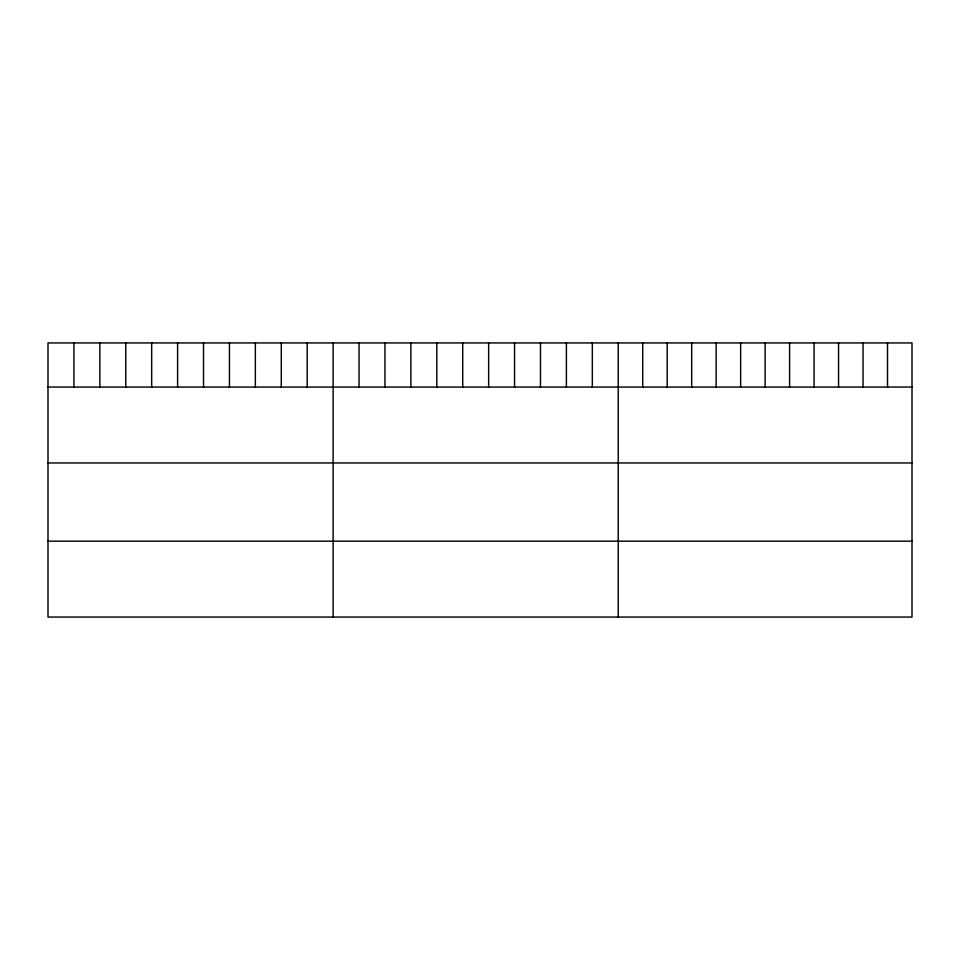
<?xml version="1.0" encoding="UTF-8"?>
<svg xmlns="http://www.w3.org/2000/svg" width="960" height="960" viewBox="0 0 960 960"><rect width="100%" height="100%" fill="white"/><g stroke="black" fill="none" stroke-linecap="round" stroke-linejoin="round"><path stroke-width="1.44" d="M912 387.06L912 617.064L48 617.064L48 342.936L912 342.936L912 387.06L48 387.06M48 462.96L912 462.96M48 541.164L912 541.164M887.52 342.936L887.52 387.06M863.04 342.936L863.04 387.06M838.56 342.936L838.56 387.06M814.08 342.936L814.08 387.06M789.6 342.936L789.6 387.06M765.12 342.936L765.12 387.06M740.64 342.936L740.64 387.06M716.16 342.936L716.16 387.06M691.68 342.936L691.68 387.06M667.2 342.936L667.2 387.06M642.72 342.936L642.72 387.06M618.24 342.936L618.24 617.064M592.32 342.936L592.32 387.06M566.4 342.936L566.4 387.06M540.48 342.936L540.48 387.06M514.56 342.936L514.56 387.06M488.64 342.936L488.64 387.06M462.72 342.936L462.72 387.06M436.8 342.936L436.8 387.06M410.88 342.936L410.88 387.06M384.96 342.936L384.96 387.06M359.04 342.936L359.04 387.06M333.12 342.936L333.12 617.064M307.2 342.936L307.2 387.06M281.28 342.936L281.28 387.06M255.36 342.936L255.36 387.06M229.44 342.936L229.44 387.06M203.52 342.936L203.52 387.06M177.6 342.936L177.6 387.06M151.68 342.936L151.68 387.06M125.76 342.936L125.76 387.06M99.84 342.936L99.84 387.06M73.92 342.936L73.92 387.06"/></g></svg>
